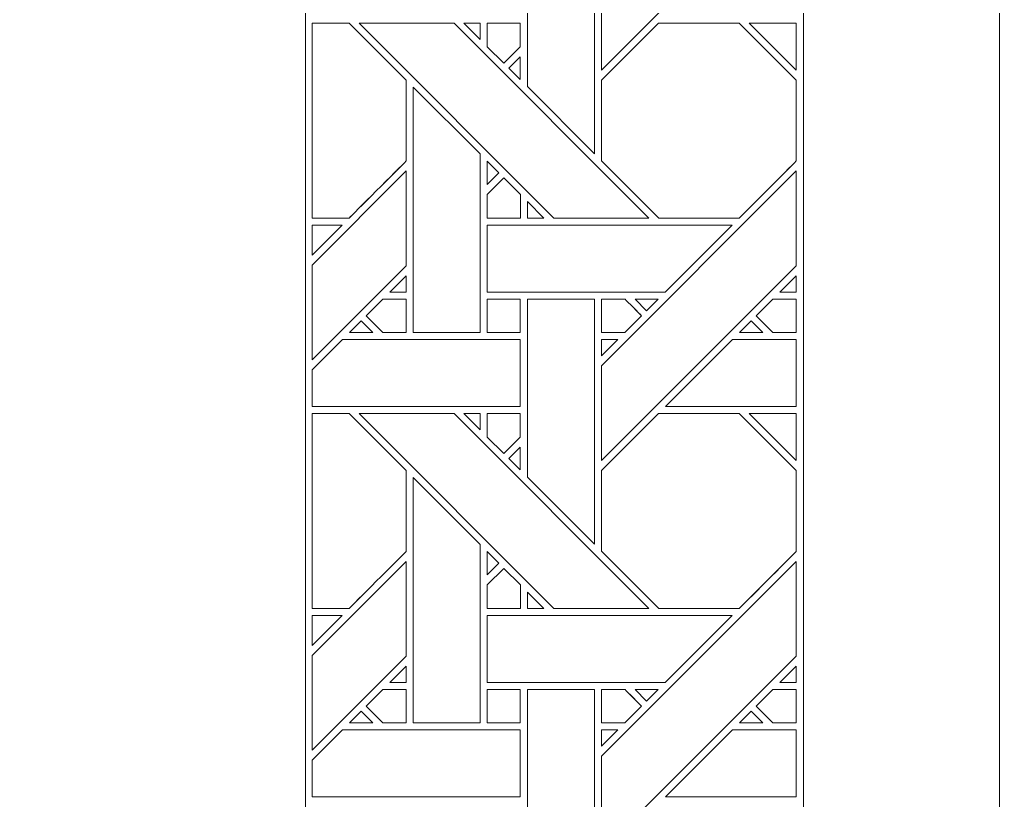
# Model space of a CAD drawing. Header units: inches. Extents: x 7.38 to 17.38, y 5.09 to 13.09.
# Drawn here: x 15 to 17.383, y 6.968 to 8.866 of the extents above; entities that cross this region are included whole.
import ezdxf

# ---------------------------------------------------------------- set-up
doc = ezdxf.new("R2010")
doc.units = ezdxf.units.IN
doc.header["$MEASUREMENT"] = 0
doc.layers.add('Design', color=7, linetype='Continuous', lineweight=0)

msp = doc.modelspace()

# ---------------------------------------------------------------- linework, layer by layer
at = {"layer": 'Design'}
for points, knots in [([(7.3829, 13.0948), (7.3829, 13.0948), (7.3829, 5.0948), (7.3829, 5.0948), (7.3829, 5.0948), (17.3829, 5.0948), (17.3829, 5.0948), (17.3829, 5.0948), (17.3829, 13.0948), (17.3829, 13.0948), (17.3829, 13.0948), (7.3829, 13.0948), (7.3829, 13.0948)], [0, 0, 0, 0, 1, 1, 1, 2, 2, 2, 3, 3, 3, 4, 4, 4, 4]), ([(7.8596, 12.6686), (7.8596, 12.6686), (7.8596, 5.5209), (7.8596, 5.5209), (7.8596, 5.5209), (16.9061, 5.5209), (16.9061, 5.5209), (16.9061, 5.5209), (16.9061, 12.6686), (16.9061, 12.6686), (16.9061, 12.6686), (7.8596, 12.6686), (7.8596, 12.6686)], [0, 0, 0, 0, 1, 1, 1, 2, 2, 2, 3, 3, 3, 4, 4, 4, 4]), ([(9.0706, 6.7312), (9.0706, 6.7312), (9.0706, 11.4583), (9.0706, 11.4583), (9.0706, 11.4583), (15.6951, 11.4583), (15.6951, 11.4583), (15.6951, 11.4583), (15.6951, 6.7312), (15.6951, 6.7312), (15.6951, 6.7312), (9.0706, 6.7312), (9.0706, 6.7312)], [0, 0, 0, 0, 1, 1, 1, 2, 2, 2, 3, 3, 3, 4, 4, 4, 4]), ([(16.4153, 8.743), (16.4153, 8.743), (16.4153, 8.9731), (16.4153, 8.9731), (16.4153, 8.9731), (16.889, 9.4467), (16.889, 9.4467), (16.889, 9.4467), (16.889, 9.2166), (16.889, 9.2166), (16.889, 9.2166), (16.4153, 8.743), (16.4153, 8.743)], [0, 0, 0, 0, 1, 1, 1, 2, 2, 2, 3, 3, 3, 4, 4, 4, 4]), ([(16.2352, 8.703), (16.2352, 8.703), (16.2352, 9.1352), (16.2352, 9.1352), (16.2352, 9.1352), (16.3982, 9.1352), (16.3982, 9.1352), (16.3982, 9.1352), (16.3982, 8.5401), (16.3982, 8.5401), (16.3982, 8.5401), (16.2352, 8.703), (16.2352, 8.703)], [0, 0, 0, 0, 1, 1, 1, 2, 2, 2, 3, 3, 3, 4, 4, 4, 4]), ([(15.8016, 8.3837), (15.8016, 8.3837), (15.7118, 8.3837), (15.7118, 8.3837), (15.7118, 8.3837), (15.7118, 8.8573), (15.7118, 8.8573), (15.7118, 8.8573), (15.8015, 8.8573), (15.8015, 8.8573), (15.8015, 8.8573), (15.9403, 8.7186), (15.9403, 8.7186), (15.9403, 8.7186), (15.9403, 8.5224), (15.9403, 8.5224), (15.9225, 8.5044), (15.8105, 8.3927), (15.8016, 8.3837)], [0, 0, 0, 0, 1, 1, 1, 2, 2, 2, 3, 3, 3, 4, 4, 4, 5, 5, 5, 6, 6, 6, 6]), ([(15.9403, 8.5224), (15.9221, 8.5041), (15.8102, 8.3924), (15.8016, 8.3837), (15.8016, 8.3837), (15.7118, 8.3837), (15.7118, 8.3837), (15.7118, 8.3837), (15.7118, 8.8573), (15.7118, 8.8573), (15.7118, 8.8573), (15.8015, 8.8573), (15.8015, 8.8573), (15.8015, 8.8573), (15.9403, 8.7186), (15.9403, 8.7186), (15.9403, 8.7186), (15.9403, 8.5224), (15.9403, 8.5224)], [0, 0, 0, 0, 1, 1, 1, 2, 2, 2, 3, 3, 3, 4, 4, 4, 5, 5, 5, 6, 6, 6, 6]), ([(16.2993, 8.3837), (16.2993, 8.3837), (15.8257, 8.8573), (15.8257, 8.8573), (15.8257, 8.8573), (16.0567, 8.8573), (16.0567, 8.8573), (16.0567, 8.8573), (16.5303, 8.3837), (16.5303, 8.3837), (16.5303, 8.3837), (16.2993, 8.3837), (16.2993, 8.3837)], [0, 0, 0, 0, 1, 1, 1, 2, 2, 2, 3, 3, 3, 4, 4, 4, 4]), ([(16.1202, 8.8573), (16.1202, 8.8573), (16.1202, 8.8175), (16.1202, 8.8175), (16.1202, 8.8175), (16.0808, 8.8573), (16.0808, 8.8573), (16.0808, 8.8573), (16.1202, 8.8573), (16.1202, 8.8573)], [0, 0, 0, 0, 1, 1, 1, 2, 2, 2, 3, 3, 3, 3]), ([(16.1375, 8.8573), (16.1375, 8.8573), (16.2177, 8.8573), (16.2177, 8.8573), (16.2177, 8.8573), (16.2177, 8.7997), (16.2177, 8.7997), (16.2177, 8.7997), (16.1778, 8.7598), (16.1778, 8.7598), (16.1778, 8.7598), (16.1375, 8.8001), (16.1375, 8.8001), (16.1375, 8.8001), (16.1375, 8.8573), (16.1375, 8.8573)], [0, 0, 0, 0, 1, 1, 1, 2, 2, 2, 3, 3, 3, 4, 4, 4, 5, 5, 5, 5]), ([(16.1778, 8.7598), (16.1778, 8.7598), (16.1375, 8.8001), (16.1375, 8.8001), (16.1375, 8.8001), (16.1375, 8.8573), (16.1375, 8.8573), (16.1375, 8.8573), (16.2177, 8.8573), (16.2177, 8.8573), (16.2177, 8.8573), (16.2177, 8.7997), (16.2177, 8.7997), (16.2177, 8.7997), (16.1778, 8.7598), (16.1778, 8.7598)], [0, 0, 0, 0, 1, 1, 1, 2, 2, 2, 3, 3, 3, 4, 4, 4, 5, 5, 5, 5]), ([(16.889, 8.5224), (16.8712, 8.5044), (16.7593, 8.3927), (16.7503, 8.3837), (16.7503, 8.3837), (16.5546, 8.3837), (16.5546, 8.3837), (16.5546, 8.3837), (16.4153, 8.5229), (16.4153, 8.5229), (16.4153, 8.5229), (16.4153, 8.7186), (16.4153, 8.7186), (16.4153, 8.7186), (16.554, 8.8573), (16.554, 8.8573), (16.554, 8.8573), (16.7502, 8.8573), (16.7502, 8.8573), (16.7502, 8.8573), (16.889, 8.7186), (16.889, 8.7186), (16.889, 8.7186), (16.889, 8.5224), (16.889, 8.5224)], [0, 0, 0, 0, 1, 1, 1, 2, 2, 2, 3, 3, 3, 4, 4, 4, 5, 5, 5, 6, 6, 6, 7, 7, 7, 8, 8, 8, 8]), ([(16.889, 8.5224), (16.8709, 8.5042), (16.7591, 8.3925), (16.7503, 8.3837), (16.7503, 8.3837), (16.5546, 8.3837), (16.5546, 8.3837), (16.5546, 8.3837), (16.4153, 8.5229), (16.4153, 8.5229), (16.4153, 8.5229), (16.4153, 8.7186), (16.4153, 8.7186), (16.4153, 8.7186), (16.554, 8.8573), (16.554, 8.8573), (16.554, 8.8573), (16.7502, 8.8573), (16.7502, 8.8573), (16.7502, 8.8573), (16.889, 8.7186), (16.889, 8.7186), (16.889, 8.7186), (16.889, 8.5224), (16.889, 8.5224)], [0, 0, 0, 0, 1, 1, 1, 2, 2, 2, 3, 3, 3, 4, 4, 4, 5, 5, 5, 6, 6, 6, 7, 7, 7, 8, 8, 8, 8]), ([(16.889, 8.7428), (16.889, 8.7428), (16.7745, 8.8573), (16.7745, 8.8573), (16.7745, 8.8573), (16.889, 8.8573), (16.889, 8.8573), (16.889, 8.8573), (16.889, 8.7428), (16.889, 8.7428)], [0, 0, 0, 0, 1, 1, 1, 2, 2, 2, 3, 3, 3, 3]), ([(16.2177, 8.7755), (16.2177, 8.7755), (16.2177, 8.7203), (16.2177, 8.7203), (16.2177, 8.7203), (16.1899, 8.7477), (16.1899, 8.7477), (16.1899, 8.7477), (16.2177, 8.7755), (16.2177, 8.7755)], [0, 0, 0, 0, 1, 1, 1, 2, 2, 2, 3, 3, 3, 3]), ([(15.9574, 8.1057), (15.9574, 8.1057), (15.9574, 8.7015), (15.9574, 8.7015), (15.9574, 8.7015), (16.1201, 8.5394), (16.1201, 8.5394), (16.1201, 8.5394), (16.1201, 8.1057), (16.1201, 8.1057), (16.1201, 8.1057), (15.9574, 8.1057), (15.9574, 8.1057)], [0, 0, 0, 0, 1, 1, 1, 2, 2, 2, 3, 3, 3, 4, 4, 4, 4]), ([(16.1375, 8.4651), (16.1375, 8.4651), (16.1375, 8.5219), (16.1375, 8.5219), (16.1375, 8.5219), (16.1656, 8.4933), (16.1656, 8.4933), (16.1656, 8.4933), (16.1375, 8.4651), (16.1375, 8.4651)], [0, 0, 0, 0, 1, 1, 1, 2, 2, 2, 3, 3, 3, 3]), ([(15.7118, 8.2695), (15.7118, 8.2695), (15.9403, 8.498), (15.9403, 8.498), (15.9403, 8.498), (15.9403, 8.2679), (15.9403, 8.2679), (15.9403, 8.2679), (15.7118, 8.0394), (15.7118, 8.0394), (15.7118, 8.0394), (15.7118, 8.2695), (15.7118, 8.2695)], [0, 0, 0, 0, 1, 1, 1, 2, 2, 2, 3, 3, 3, 4, 4, 4, 4]), ([(16.4153, 7.7943), (16.4153, 7.7943), (16.4153, 8.0244), (16.4153, 8.0244), (16.4153, 8.0244), (16.889, 8.498), (16.889, 8.498), (16.889, 8.498), (16.889, 8.2679), (16.889, 8.2679), (16.889, 8.2679), (16.4153, 7.7943), (16.4153, 7.7943)], [0, 0, 0, 0, 1, 1, 1, 2, 2, 2, 3, 3, 3, 4, 4, 4, 4]), ([(16.2181, 8.3834), (16.2181, 8.3834), (16.1375, 8.3834), (16.1375, 8.3834), (16.1375, 8.3834), (16.1375, 8.4407), (16.1375, 8.4407), (16.1375, 8.4407), (16.1778, 8.4811), (16.1778, 8.4811), (16.1778, 8.4811), (16.2181, 8.4407), (16.2181, 8.4407), (16.2181, 8.4407), (16.2181, 8.3834), (16.2181, 8.3834)], [0, 0, 0, 0, 1, 1, 1, 2, 2, 2, 3, 3, 3, 4, 4, 4, 5, 5, 5, 5]), ([(16.1778, 8.4811), (16.1778, 8.4811), (16.2181, 8.4407), (16.2181, 8.4407), (16.2181, 8.4407), (16.2181, 8.3834), (16.2181, 8.3834), (16.2181, 8.3834), (16.1375, 8.3834), (16.1375, 8.3834), (16.1375, 8.3834), (16.1375, 8.4407), (16.1375, 8.4407), (16.1375, 8.4407), (16.1778, 8.4811), (16.1778, 8.4811)], [0, 0, 0, 0, 1, 1, 1, 2, 2, 2, 3, 3, 3, 4, 4, 4, 5, 5, 5, 5]), ([(16.2354, 8.3837), (16.2354, 8.3837), (16.2354, 8.4235), (16.2354, 8.4235), (16.2354, 8.4235), (16.2751, 8.3837), (16.2751, 8.3837), (16.2751, 8.3837), (16.2354, 8.3837), (16.2354, 8.3837)], [0, 0, 0, 0, 1, 1, 1, 2, 2, 2, 3, 3, 3, 3]), ([(15.7118, 8.3664), (15.7118, 8.3664), (15.7844, 8.3664), (15.7844, 8.3664), (15.7844, 8.3664), (15.7118, 8.2938), (15.7118, 8.2938), (15.7118, 8.2938), (15.7118, 8.3664), (15.7118, 8.3664)], [0, 0, 0, 0, 1, 1, 1, 2, 2, 2, 3, 3, 3, 3]), ([(16.5704, 8.2037), (16.5704, 8.2037), (16.1375, 8.2037), (16.1375, 8.2037), (16.1375, 8.2037), (16.1375, 8.3664), (16.1375, 8.3664), (16.1375, 8.3664), (16.7332, 8.3664), (16.7332, 8.3664), (16.7332, 8.3664), (16.5704, 8.2037), (16.5704, 8.2037)], [0, 0, 0, 0, 1, 1, 1, 2, 2, 2, 3, 3, 3, 4, 4, 4, 4]), ([(15.9403, 8.2435), (15.9403, 8.2435), (15.9403, 8.2038), (15.9403, 8.2038), (15.9403, 8.2038), (15.9005, 8.2038), (15.9005, 8.2038), (15.9005, 8.2038), (15.9403, 8.2435), (15.9403, 8.2435)], [0, 0, 0, 0, 1, 1, 1, 2, 2, 2, 3, 3, 3, 3]), ([(16.889, 8.2038), (16.889, 8.2038), (16.8492, 8.2038), (16.8492, 8.2038), (16.8492, 8.2038), (16.889, 8.2435), (16.889, 8.2435), (16.889, 8.2435), (16.889, 8.2038), (16.889, 8.2038)], [0, 0, 0, 0, 1, 1, 1, 2, 2, 2, 3, 3, 3, 3]), ([(15.9403, 8.1057), (15.9403, 8.1057), (15.8832, 8.1057), (15.8832, 8.1057), (15.8832, 8.1057), (15.8428, 8.1461), (15.8428, 8.1461), (15.8428, 8.1461), (15.8832, 8.1865), (15.8832, 8.1865), (15.8832, 8.1865), (15.9403, 8.1865), (15.9403, 8.1865), (15.9403, 8.1865), (15.9403, 8.1057), (15.9403, 8.1057)], [0, 0, 0, 0, 1, 1, 1, 2, 2, 2, 3, 3, 3, 4, 4, 4, 5, 5, 5, 5]), ([(15.9403, 8.1057), (15.9403, 8.1057), (15.8832, 8.1057), (15.8832, 8.1057), (15.8832, 8.1057), (15.8428, 8.1461), (15.8428, 8.1461), (15.8428, 8.1461), (15.8832, 8.1865), (15.8832, 8.1865), (15.8832, 8.1865), (15.9403, 8.1865), (15.9403, 8.1865), (15.9403, 8.1865), (15.9403, 8.1057), (15.9403, 8.1057)], [0, 0, 0, 0, 1, 1, 1, 2, 2, 2, 3, 3, 3, 4, 4, 4, 5, 5, 5, 5]), ([(16.1375, 8.1865), (16.1375, 8.1865), (16.2177, 8.1865), (16.2177, 8.1865), (16.2177, 8.1865), (16.2177, 8.1057), (16.2177, 8.1057), (16.2177, 8.1057), (16.1375, 8.1057), (16.1375, 8.1057), (16.1375, 8.1057), (16.1375, 8.1865), (16.1375, 8.1865)], [0, 0, 0, 0, 1, 1, 1, 2, 2, 2, 3, 3, 3, 4, 4, 4, 4]), ([(16.1375, 8.1057), (16.1375, 8.1057), (16.1375, 8.1865), (16.1375, 8.1865), (16.1375, 8.1865), (16.2177, 8.1865), (16.2177, 8.1865), (16.2177, 8.1865), (16.2177, 8.1057), (16.2177, 8.1057), (16.2177, 8.1057), (16.1375, 8.1057), (16.1375, 8.1057)], [0, 0, 0, 0, 1, 1, 1, 2, 2, 2, 3, 3, 3, 4, 4, 4, 4]), ([(16.2352, 7.7543), (16.2352, 7.7543), (16.2352, 8.1865), (16.2352, 8.1865), (16.2352, 8.1865), (16.3982, 8.1865), (16.3982, 8.1865), (16.3982, 8.1865), (16.3982, 7.5914), (16.3982, 7.5914), (16.3982, 7.5914), (16.2352, 7.7543), (16.2352, 7.7543)], [0, 0, 0, 0, 1, 1, 1, 2, 2, 2, 3, 3, 3, 4, 4, 4, 4]), ([(16.4153, 8.1865), (16.4153, 8.1865), (16.4724, 8.1865), (16.4724, 8.1865), (16.4775, 8.1813), (16.5083, 8.1505), (16.5127, 8.1461), (16.5127, 8.1461), (16.4723, 8.1057), (16.4723, 8.1057), (16.4723, 8.1057), (16.4153, 8.1057), (16.4153, 8.1057), (16.4153, 8.1057), (16.4153, 8.1865), (16.4153, 8.1865)], [0, 0, 0, 0, 1, 1, 1, 2, 2, 2, 3, 3, 3, 4, 4, 4, 5, 5, 5, 5]), ([(16.5127, 8.1461), (16.5127, 8.1461), (16.4723, 8.1057), (16.4723, 8.1057), (16.4723, 8.1057), (16.4153, 8.1057), (16.4153, 8.1057), (16.4153, 8.1057), (16.4153, 8.1865), (16.4153, 8.1865), (16.4153, 8.1865), (16.4724, 8.1865), (16.4724, 8.1865), (16.4777, 8.1812), (16.5085, 8.1503), (16.5127, 8.1461)], [0, 0, 0, 0, 1, 1, 1, 2, 2, 2, 3, 3, 3, 4, 4, 4, 5, 5, 5, 5]), ([(16.4967, 8.1865), (16.4967, 8.1865), (16.5532, 8.1865), (16.5532, 8.1865), (16.5532, 8.1865), (16.5249, 8.1583), (16.5249, 8.1583), (16.5249, 8.1583), (16.4967, 8.1865), (16.4967, 8.1865)], [0, 0, 0, 0, 1, 1, 1, 2, 2, 2, 3, 3, 3, 3]), ([(16.889, 8.1057), (16.889, 8.1057), (16.8319, 8.1057), (16.8319, 8.1057), (16.8319, 8.1057), (16.7915, 8.1461), (16.7915, 8.1461), (16.7915, 8.1461), (16.832, 8.1865), (16.832, 8.1865), (16.832, 8.1865), (16.889, 8.1865), (16.889, 8.1865), (16.889, 8.1865), (16.889, 8.1057), (16.889, 8.1057)], [0, 0, 0, 0, 1, 1, 1, 2, 2, 2, 3, 3, 3, 4, 4, 4, 5, 5, 5, 5]), ([(16.889, 8.1057), (16.889, 8.1057), (16.8319, 8.1057), (16.8319, 8.1057), (16.8319, 8.1057), (16.7915, 8.1461), (16.7915, 8.1461), (16.7915, 8.1461), (16.832, 8.1865), (16.832, 8.1865), (16.832, 8.1865), (16.889, 8.1865), (16.889, 8.1865), (16.889, 8.1865), (16.889, 8.1057), (16.889, 8.1057)], [0, 0, 0, 0, 1, 1, 1, 2, 2, 2, 3, 3, 3, 4, 4, 4, 5, 5, 5, 5]), ([(15.8307, 8.1339), (15.8307, 8.1339), (15.8589, 8.1057), (15.8589, 8.1057), (15.8589, 8.1057), (15.8024, 8.1057), (15.8024, 8.1057), (15.8024, 8.1057), (15.8307, 8.1339), (15.8307, 8.1339)], [0, 0, 0, 0, 1, 1, 1, 2, 2, 2, 3, 3, 3, 3]), ([(16.7794, 8.1339), (16.7794, 8.1339), (16.8076, 8.1057), (16.8076, 8.1057), (16.8076, 8.1057), (16.7511, 8.1057), (16.7511, 8.1057), (16.7511, 8.1057), (16.7794, 8.1339), (16.7794, 8.1339)], [0, 0, 0, 0, 1, 1, 1, 2, 2, 2, 3, 3, 3, 3]), ([(16.2177, 8.0885), (16.2177, 8.0885), (16.2177, 7.9257), (16.2177, 7.9257), (16.2177, 7.9257), (15.7118, 7.9257), (15.7118, 7.9257), (15.7118, 7.9257), (15.7118, 8.0151), (15.7118, 8.0151), (15.7118, 8.0151), (15.7853, 8.0885), (15.7853, 8.0885), (15.7853, 8.0885), (16.2177, 8.0885), (16.2177, 8.0885)], [0, 0, 0, 0, 1, 1, 1, 2, 2, 2, 3, 3, 3, 4, 4, 4, 5, 5, 5, 5]), ([(16.4551, 8.0885), (16.4551, 8.0885), (16.4153, 8.0487), (16.4153, 8.0487), (16.4153, 8.0487), (16.4153, 8.0885), (16.4153, 8.0885), (16.4153, 8.0885), (16.4551, 8.0885), (16.4551, 8.0885)], [0, 0, 0, 0, 1, 1, 1, 2, 2, 2, 3, 3, 3, 3]), ([(16.889, 7.9257), (16.889, 7.9257), (16.5711, 7.9257), (16.5711, 7.9257), (16.5711, 7.9257), (16.734, 8.0885), (16.734, 8.0885), (16.734, 8.0885), (16.889, 8.0885), (16.889, 8.0885), (16.889, 8.0885), (16.889, 7.9257), (16.889, 7.9257)], [0, 0, 0, 0, 1, 1, 1, 2, 2, 2, 3, 3, 3, 4, 4, 4, 4]), ([(15.8016, 7.435), (15.8016, 7.435), (15.7118, 7.435), (15.7118, 7.435), (15.7118, 7.435), (15.7118, 7.9086), (15.7118, 7.9086), (15.7118, 7.9086), (15.8015, 7.9086), (15.8015, 7.9086), (15.8015, 7.9086), (15.9403, 7.7699), (15.9403, 7.7699), (15.9403, 7.7699), (15.9403, 7.5737), (15.9403, 7.5737), (15.9225, 7.5557), (15.8105, 7.444), (15.8016, 7.435)], [0, 0, 0, 0, 1, 1, 1, 2, 2, 2, 3, 3, 3, 4, 4, 4, 5, 5, 5, 6, 6, 6, 6]), ([(15.9403, 7.5737), (15.9223, 7.5555), (15.8104, 7.4438), (15.8016, 7.435), (15.8016, 7.435), (15.7118, 7.435), (15.7118, 7.435), (15.7118, 7.435), (15.7118, 7.9086), (15.7118, 7.9086), (15.7118, 7.9086), (15.8015, 7.9086), (15.8015, 7.9086), (15.8015, 7.9086), (15.9403, 7.7699), (15.9403, 7.7699), (15.9403, 7.7699), (15.9403, 7.5737), (15.9403, 7.5737)], [0, 0, 0, 0, 1, 1, 1, 2, 2, 2, 3, 3, 3, 4, 4, 4, 5, 5, 5, 6, 6, 6, 6]), ([(16.2993, 7.435), (16.2993, 7.435), (15.8257, 7.9086), (15.8257, 7.9086), (15.8257, 7.9086), (16.0567, 7.9086), (16.0567, 7.9086), (16.0567, 7.9086), (16.5303, 7.435), (16.5303, 7.435), (16.5303, 7.435), (16.2993, 7.435), (16.2993, 7.435)], [0, 0, 0, 0, 1, 1, 1, 2, 2, 2, 3, 3, 3, 4, 4, 4, 4]), ([(16.1202, 7.9086), (16.1202, 7.9086), (16.1202, 7.8688), (16.1202, 7.8688), (16.1202, 7.8688), (16.0808, 7.9086), (16.0808, 7.9086), (16.0808, 7.9086), (16.1202, 7.9086), (16.1202, 7.9086)], [0, 0, 0, 0, 1, 1, 1, 2, 2, 2, 3, 3, 3, 3]), ([(16.1375, 7.9086), (16.1375, 7.9086), (16.2177, 7.9086), (16.2177, 7.9086), (16.2177, 7.9086), (16.2177, 7.851), (16.2177, 7.851), (16.2177, 7.851), (16.1778, 7.8111), (16.1778, 7.8111), (16.1778, 7.8111), (16.1375, 7.8514), (16.1375, 7.8514), (16.1375, 7.8514), (16.1375, 7.9086), (16.1375, 7.9086)], [0, 0, 0, 0, 1, 1, 1, 2, 2, 2, 3, 3, 3, 4, 4, 4, 5, 5, 5, 5]), ([(16.1778, 7.8111), (16.1778, 7.8111), (16.1375, 7.8514), (16.1375, 7.8514), (16.1375, 7.8514), (16.1375, 7.9086), (16.1375, 7.9086), (16.1375, 7.9086), (16.2177, 7.9086), (16.2177, 7.9086), (16.2177, 7.9086), (16.2177, 7.851), (16.2177, 7.851), (16.2177, 7.851), (16.1778, 7.8111), (16.1778, 7.8111)], [0, 0, 0, 0, 1, 1, 1, 2, 2, 2, 3, 3, 3, 4, 4, 4, 5, 5, 5, 5]), ([(16.889, 7.5736), (16.8712, 7.5557), (16.7593, 7.444), (16.7503, 7.435), (16.7503, 7.435), (16.5546, 7.435), (16.5546, 7.435), (16.5546, 7.435), (16.4153, 7.5742), (16.4153, 7.5742), (16.4153, 7.5742), (16.4153, 7.7699), (16.4153, 7.7699), (16.4153, 7.7699), (16.554, 7.9086), (16.554, 7.9086), (16.554, 7.9086), (16.7502, 7.9086), (16.7502, 7.9086), (16.7502, 7.9086), (16.889, 7.7699), (16.889, 7.7699), (16.889, 7.7699), (16.889, 7.5736), (16.889, 7.5736)], [0, 0, 0, 0, 1, 1, 1, 2, 2, 2, 3, 3, 3, 4, 4, 4, 5, 5, 5, 6, 6, 6, 7, 7, 7, 8, 8, 8, 8]), ([(16.889, 7.5736), (16.871, 7.5555), (16.7592, 7.4439), (16.7503, 7.435), (16.7503, 7.435), (16.5546, 7.435), (16.5546, 7.435), (16.5546, 7.435), (16.4153, 7.5742), (16.4153, 7.5742), (16.4153, 7.5742), (16.4153, 7.7699), (16.4153, 7.7699), (16.4153, 7.7699), (16.554, 7.9086), (16.554, 7.9086), (16.554, 7.9086), (16.7502, 7.9086), (16.7502, 7.9086), (16.7502, 7.9086), (16.889, 7.7699), (16.889, 7.7699), (16.889, 7.7699), (16.889, 7.5736), (16.889, 7.5736)], [0, 0, 0, 0, 1, 1, 1, 2, 2, 2, 3, 3, 3, 4, 4, 4, 5, 5, 5, 6, 6, 6, 7, 7, 7, 8, 8, 8, 8]), ([(16.889, 7.7941), (16.889, 7.7941), (16.7745, 7.9086), (16.7745, 7.9086), (16.7745, 7.9086), (16.889, 7.9086), (16.889, 7.9086), (16.889, 7.9086), (16.889, 7.7941), (16.889, 7.7941)], [0, 0, 0, 0, 1, 1, 1, 2, 2, 2, 3, 3, 3, 3]), ([(16.2177, 7.8268), (16.2177, 7.8268), (16.2177, 7.7716), (16.2177, 7.7716), (16.2177, 7.7716), (16.1899, 7.799), (16.1899, 7.799), (16.1899, 7.799), (16.2177, 7.8268), (16.2177, 7.8268)], [0, 0, 0, 0, 1, 1, 1, 2, 2, 2, 3, 3, 3, 3]), ([(15.9574, 7.157), (15.9574, 7.157), (15.9574, 7.7528), (15.9574, 7.7528), (15.9574, 7.7528), (16.1201, 7.5906), (16.1201, 7.5906), (16.1201, 7.5906), (16.1201, 7.157), (16.1201, 7.157), (16.1201, 7.157), (15.9574, 7.157), (15.9574, 7.157)], [0, 0, 0, 0, 1, 1, 1, 2, 2, 2, 3, 3, 3, 4, 4, 4, 4]), ([(16.1375, 7.5164), (16.1375, 7.5164), (16.1375, 7.5732), (16.1375, 7.5732), (16.1375, 7.5732), (16.1656, 7.5446), (16.1656, 7.5446), (16.1656, 7.5446), (16.1375, 7.5164), (16.1375, 7.5164)], [0, 0, 0, 0, 1, 1, 1, 2, 2, 2, 3, 3, 3, 3]), ([(15.7118, 7.3208), (15.7118, 7.3208), (15.9403, 7.5492), (15.9403, 7.5492), (15.9403, 7.5492), (15.9403, 7.3192), (15.9403, 7.3192), (15.9403, 7.3192), (15.7118, 7.0907), (15.7118, 7.0907), (15.7118, 7.0907), (15.7118, 7.3208), (15.7118, 7.3208)], [0, 0, 0, 0, 1, 1, 1, 2, 2, 2, 3, 3, 3, 4, 4, 4, 4]), ([(16.2181, 7.4347), (16.2181, 7.4347), (16.1375, 7.4347), (16.1375, 7.4347), (16.1375, 7.4347), (16.1375, 7.492), (16.1375, 7.492), (16.1375, 7.492), (16.1778, 7.5323), (16.1778, 7.5323), (16.1778, 7.5323), (16.2181, 7.492), (16.2181, 7.492), (16.2181, 7.492), (16.2181, 7.4347), (16.2181, 7.4347)], [0, 0, 0, 0, 1, 1, 1, 2, 2, 2, 3, 3, 3, 4, 4, 4, 5, 5, 5, 5]), ([(16.1778, 7.5323), (16.1778, 7.5323), (16.2181, 7.492), (16.2181, 7.492), (16.2181, 7.492), (16.2181, 7.4347), (16.2181, 7.4347), (16.2181, 7.4347), (16.1375, 7.4347), (16.1375, 7.4347), (16.1375, 7.4347), (16.1375, 7.492), (16.1375, 7.492), (16.1375, 7.492), (16.1778, 7.5323), (16.1778, 7.5323)], [0, 0, 0, 0, 1, 1, 1, 2, 2, 2, 3, 3, 3, 4, 4, 4, 5, 5, 5, 5]), ([(16.4153, 6.8455), (16.4153, 6.8455), (16.4153, 7.0756), (16.4153, 7.0756), (16.4153, 7.0756), (16.889, 7.5492), (16.889, 7.5492), (16.889, 7.5492), (16.889, 7.3192), (16.889, 7.3192), (16.889, 7.3192), (16.4153, 6.8455), (16.4153, 6.8455)], [0, 0, 0, 0, 1, 1, 1, 2, 2, 2, 3, 3, 3, 4, 4, 4, 4]), ([(16.2354, 7.4349), (16.2354, 7.4349), (16.2354, 7.4747), (16.2354, 7.4747), (16.2354, 7.4747), (16.2751, 7.4349), (16.2751, 7.4349), (16.2751, 7.4349), (16.2354, 7.4349), (16.2354, 7.4349)], [0, 0, 0, 0, 1, 1, 1, 2, 2, 2, 3, 3, 3, 3]), ([(15.7118, 7.4177), (15.7118, 7.4177), (15.7844, 7.4177), (15.7844, 7.4177), (15.7844, 7.4177), (15.7118, 7.345), (15.7118, 7.345), (15.7118, 7.345), (15.7118, 7.4177), (15.7118, 7.4177)], [0, 0, 0, 0, 1, 1, 1, 2, 2, 2, 3, 3, 3, 3]), ([(16.5704, 7.255), (16.5704, 7.255), (16.1375, 7.255), (16.1375, 7.255), (16.1375, 7.255), (16.1375, 7.4177), (16.1375, 7.4177), (16.1375, 7.4177), (16.7332, 7.4177), (16.7332, 7.4177), (16.7332, 7.4177), (16.5704, 7.255), (16.5704, 7.255)], [0, 0, 0, 0, 1, 1, 1, 2, 2, 2, 3, 3, 3, 4, 4, 4, 4]), ([(15.9403, 7.2948), (15.9403, 7.2948), (15.9403, 7.255), (15.9403, 7.255), (15.9403, 7.255), (15.9005, 7.255), (15.9005, 7.255), (15.9005, 7.255), (15.9403, 7.2948), (15.9403, 7.2948)], [0, 0, 0, 0, 1, 1, 1, 2, 2, 2, 3, 3, 3, 3]), ([(16.889, 7.255), (16.889, 7.255), (16.8492, 7.255), (16.8492, 7.255), (16.8492, 7.255), (16.889, 7.2948), (16.889, 7.2948), (16.889, 7.2948), (16.889, 7.255), (16.889, 7.255)], [0, 0, 0, 0, 1, 1, 1, 2, 2, 2, 3, 3, 3, 3]), ([(15.9403, 7.1569), (15.9403, 7.1569), (15.8832, 7.1569), (15.8832, 7.1569), (15.8832, 7.1569), (15.8428, 7.1973), (15.8428, 7.1973), (15.8428, 7.1973), (15.8832, 7.2377), (15.8832, 7.2377), (15.8832, 7.2377), (15.9403, 7.2377), (15.9403, 7.2377), (15.9403, 7.2377), (15.9403, 7.1569), (15.9403, 7.1569)], [0, 0, 0, 0, 1, 1, 1, 2, 2, 2, 3, 3, 3, 4, 4, 4, 5, 5, 5, 5]), ([(15.9403, 7.1569), (15.9403, 7.1569), (15.8832, 7.1569), (15.8832, 7.1569), (15.8832, 7.1569), (15.8428, 7.1973), (15.8428, 7.1973), (15.8428, 7.1973), (15.8832, 7.2377), (15.8832, 7.2377), (15.8832, 7.2377), (15.9403, 7.2377), (15.9403, 7.2377), (15.9403, 7.2377), (15.9403, 7.1569), (15.9403, 7.1569)], [0, 0, 0, 0, 1, 1, 1, 2, 2, 2, 3, 3, 3, 4, 4, 4, 5, 5, 5, 5]), ([(16.1375, 7.2377), (16.1375, 7.2377), (16.2177, 7.2377), (16.2177, 7.2377), (16.2177, 7.2377), (16.2177, 7.1569), (16.2177, 7.1569), (16.2177, 7.1569), (16.1375, 7.1569), (16.1375, 7.1569), (16.1375, 7.1569), (16.1375, 7.2377), (16.1375, 7.2377)], [0, 0, 0, 0, 1, 1, 1, 2, 2, 2, 3, 3, 3, 4, 4, 4, 4]), ([(16.1375, 7.1569), (16.1375, 7.1569), (16.1375, 7.2377), (16.1375, 7.2377), (16.1375, 7.2377), (16.2177, 7.2377), (16.2177, 7.2377), (16.2177, 7.2377), (16.2177, 7.1569), (16.2177, 7.1569), (16.2177, 7.1569), (16.1375, 7.1569), (16.1375, 7.1569)], [0, 0, 0, 0, 1, 1, 1, 2, 2, 2, 3, 3, 3, 4, 4, 4, 4]), ([(16.2352, 6.8055), (16.2352, 6.8055), (16.2352, 7.2377), (16.2352, 7.2377), (16.2352, 7.2377), (16.3982, 7.2377), (16.3982, 7.2377), (16.3982, 7.2377), (16.3982, 6.6426), (16.3982, 6.6426), (16.3982, 6.6426), (16.2352, 6.8055), (16.2352, 6.8055)], [0, 0, 0, 0, 1, 1, 1, 2, 2, 2, 3, 3, 3, 4, 4, 4, 4]), ([(16.4153, 7.2377), (16.4153, 7.2377), (16.4724, 7.2377), (16.4724, 7.2377), (16.4775, 7.2326), (16.5083, 7.2018), (16.5127, 7.1974), (16.5127, 7.1974), (16.4723, 7.1569), (16.4723, 7.1569), (16.4723, 7.1569), (16.4153, 7.1569), (16.4153, 7.1569), (16.4153, 7.1569), (16.4153, 7.2377), (16.4153, 7.2377)], [0, 0, 0, 0, 1, 1, 1, 2, 2, 2, 3, 3, 3, 4, 4, 4, 5, 5, 5, 5]), ([(16.5127, 7.1974), (16.5127, 7.1974), (16.4723, 7.1569), (16.4723, 7.1569), (16.4723, 7.1569), (16.4153, 7.1569), (16.4153, 7.1569), (16.4153, 7.1569), (16.4153, 7.2377), (16.4153, 7.2377), (16.4153, 7.2377), (16.4724, 7.2377), (16.4724, 7.2377), (16.4777, 7.2324), (16.5085, 7.2016), (16.5127, 7.1974)], [0, 0, 0, 0, 1, 1, 1, 2, 2, 2, 3, 3, 3, 4, 4, 4, 5, 5, 5, 5]), ([(16.4967, 7.2377), (16.4967, 7.2377), (16.5532, 7.2377), (16.5532, 7.2377), (16.5532, 7.2377), (16.5249, 7.2096), (16.5249, 7.2096), (16.5249, 7.2096), (16.4967, 7.2377), (16.4967, 7.2377)], [0, 0, 0, 0, 1, 1, 1, 2, 2, 2, 3, 3, 3, 3]), ([(16.889, 7.1569), (16.889, 7.1569), (16.8319, 7.1569), (16.8319, 7.1569), (16.8319, 7.1569), (16.7915, 7.1973), (16.7915, 7.1973), (16.7915, 7.1973), (16.832, 7.2377), (16.832, 7.2377), (16.832, 7.2377), (16.889, 7.2377), (16.889, 7.2377), (16.889, 7.2377), (16.889, 7.1569), (16.889, 7.1569)], [0, 0, 0, 0, 1, 1, 1, 2, 2, 2, 3, 3, 3, 4, 4, 4, 5, 5, 5, 5]), ([(16.889, 7.1569), (16.889, 7.1569), (16.8319, 7.1569), (16.8319, 7.1569), (16.8319, 7.1569), (16.7915, 7.1973), (16.7915, 7.1973), (16.7915, 7.1973), (16.832, 7.2377), (16.832, 7.2377), (16.832, 7.2377), (16.889, 7.2377), (16.889, 7.2377), (16.889, 7.2377), (16.889, 7.1569), (16.889, 7.1569)], [0, 0, 0, 0, 1, 1, 1, 2, 2, 2, 3, 3, 3, 4, 4, 4, 5, 5, 5, 5]), ([(15.8307, 7.1852), (15.8307, 7.1852), (15.8589, 7.157), (15.8589, 7.157), (15.8589, 7.157), (15.8024, 7.157), (15.8024, 7.157), (15.8024, 7.157), (15.8307, 7.1852), (15.8307, 7.1852)], [0, 0, 0, 0, 1, 1, 1, 2, 2, 2, 3, 3, 3, 3]), ([(16.7794, 7.1852), (16.7794, 7.1852), (16.8076, 7.157), (16.8076, 7.157), (16.8076, 7.157), (16.7511, 7.157), (16.7511, 7.157), (16.7511, 7.157), (16.7794, 7.1852), (16.7794, 7.1852)], [0, 0, 0, 0, 1, 1, 1, 2, 2, 2, 3, 3, 3, 3]), ([(16.2177, 7.1398), (16.2177, 7.1398), (16.2177, 6.977), (16.2177, 6.977), (16.2177, 6.977), (15.7118, 6.977), (15.7118, 6.977), (15.7118, 6.977), (15.7118, 7.0663), (15.7118, 7.0663), (15.7118, 7.0663), (15.7853, 7.1398), (15.7853, 7.1398), (15.7853, 7.1398), (16.2177, 7.1398), (16.2177, 7.1398)], [0, 0, 0, 0, 1, 1, 1, 2, 2, 2, 3, 3, 3, 4, 4, 4, 5, 5, 5, 5]), ([(16.4551, 7.1398), (16.4551, 7.1398), (16.4153, 7.1), (16.4153, 7.1), (16.4153, 7.1), (16.4153, 7.1398), (16.4153, 7.1398), (16.4153, 7.1398), (16.4551, 7.1398), (16.4551, 7.1398)], [0, 0, 0, 0, 1, 1, 1, 2, 2, 2, 3, 3, 3, 3]), ([(16.889, 6.977), (16.889, 6.977), (16.5711, 6.977), (16.5711, 6.977), (16.5711, 6.977), (16.734, 7.1398), (16.734, 7.1398), (16.734, 7.1398), (16.889, 7.1398), (16.889, 7.1398), (16.889, 7.1398), (16.889, 6.977), (16.889, 6.977)], [0, 0, 0, 0, 1, 1, 1, 2, 2, 2, 3, 3, 3, 4, 4, 4, 4])]:
    msp.add_open_spline(points, degree=3, knots=knots, dxfattribs=at)

doc.saveas('drawing.dxf')
